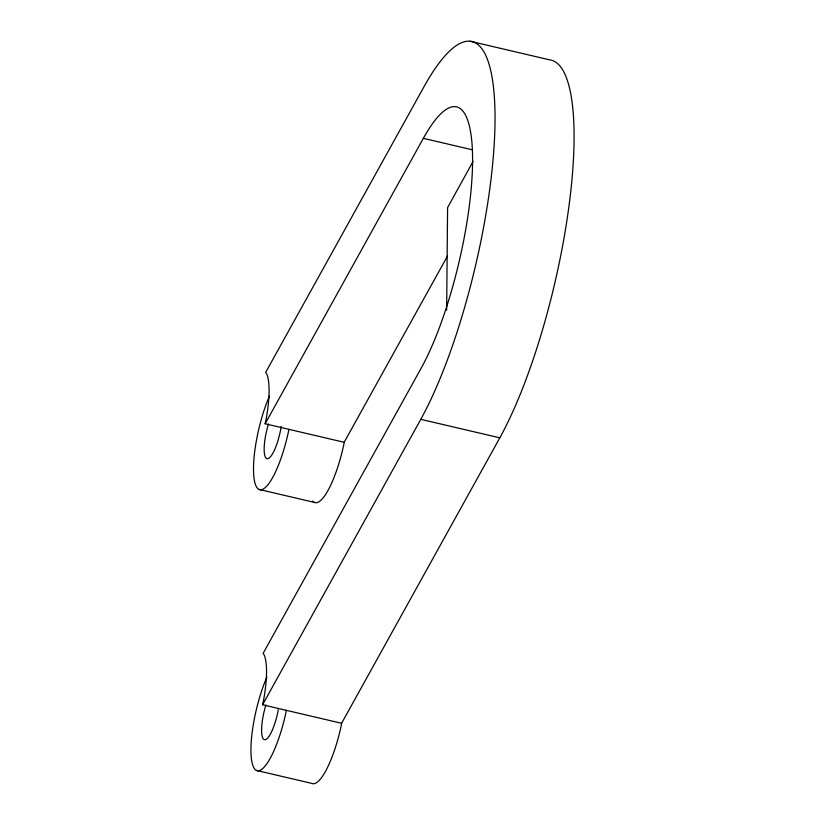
<?xml version="1.0" encoding="UTF-8"?>
<svg xmlns="http://www.w3.org/2000/svg" width="825" height="825" viewBox="0 0 825 825"><rect width="100%" height="100%" fill="white"/><g stroke="black" fill="none" stroke-linecap="round" stroke-linejoin="round"><path stroke-width="1.24" d="M446.655 310.262L447.593 207.591L473.076 161.422M288.843 429.32L288.482 431.63A58.709 14.757 -76.8 0 1 256.327 486.575A58.709 14.757 -76.8 0 1 269.466 396.052M286.285 710.325L285.914 712.635A58.709 14.757 -76.8 0 1 253.76 767.57A58.709 14.757 -76.8 0 1 266.908 677.047M447.624 255.833L344.169 442.282L343.808 444.593A58.709 14.757 -76.8 0 1 312.644 501.033M470.209 41.25L549.233 59.761A217.377 54.656 -76.8 0 1 569.147 204.744A217.377 54.656 -76.8 0 1 499.816 437.838L341.602 723.278L341.241 725.587A58.709 14.757 -76.8 0 1 311.737 783.379L256.41 770.416M344.169 442.282L265.134 423.772L266.238 418.615A58.709 14.757 -76.8 0 0 266.65 373.746L265.609 372.498L423.823 87.048A217.377 54.656 -76.8 0 1 495.021 121.471A217.377 54.656 -76.8 0 1 420.791 419.327L262.577 704.767L341.602 723.278M262.577 704.767L263.68 699.61A58.709 14.757 -76.8 0 0 264.093 654.741L263.041 653.493L421.255 368.043A150.284 37.785 -76.8 0 0 472.57 162.123A150.284 37.785 -76.8 0 0 423.349 138.332L265.134 423.772M423.349 138.332L472.529 149.851M420.791 419.327L499.816 437.838M258.978 489.421L314.294 502.384M281.212 426.473A26.833 6.744 -76.8 0 1 267.094 458.69A26.833 6.744 -76.8 0 1 268.486 423.978M278.272 709.717A26.833 6.744 -76.8 0 1 264.248 739.602A26.833 6.744 -76.8 0 1 265.918 704.983"/></g></svg>
